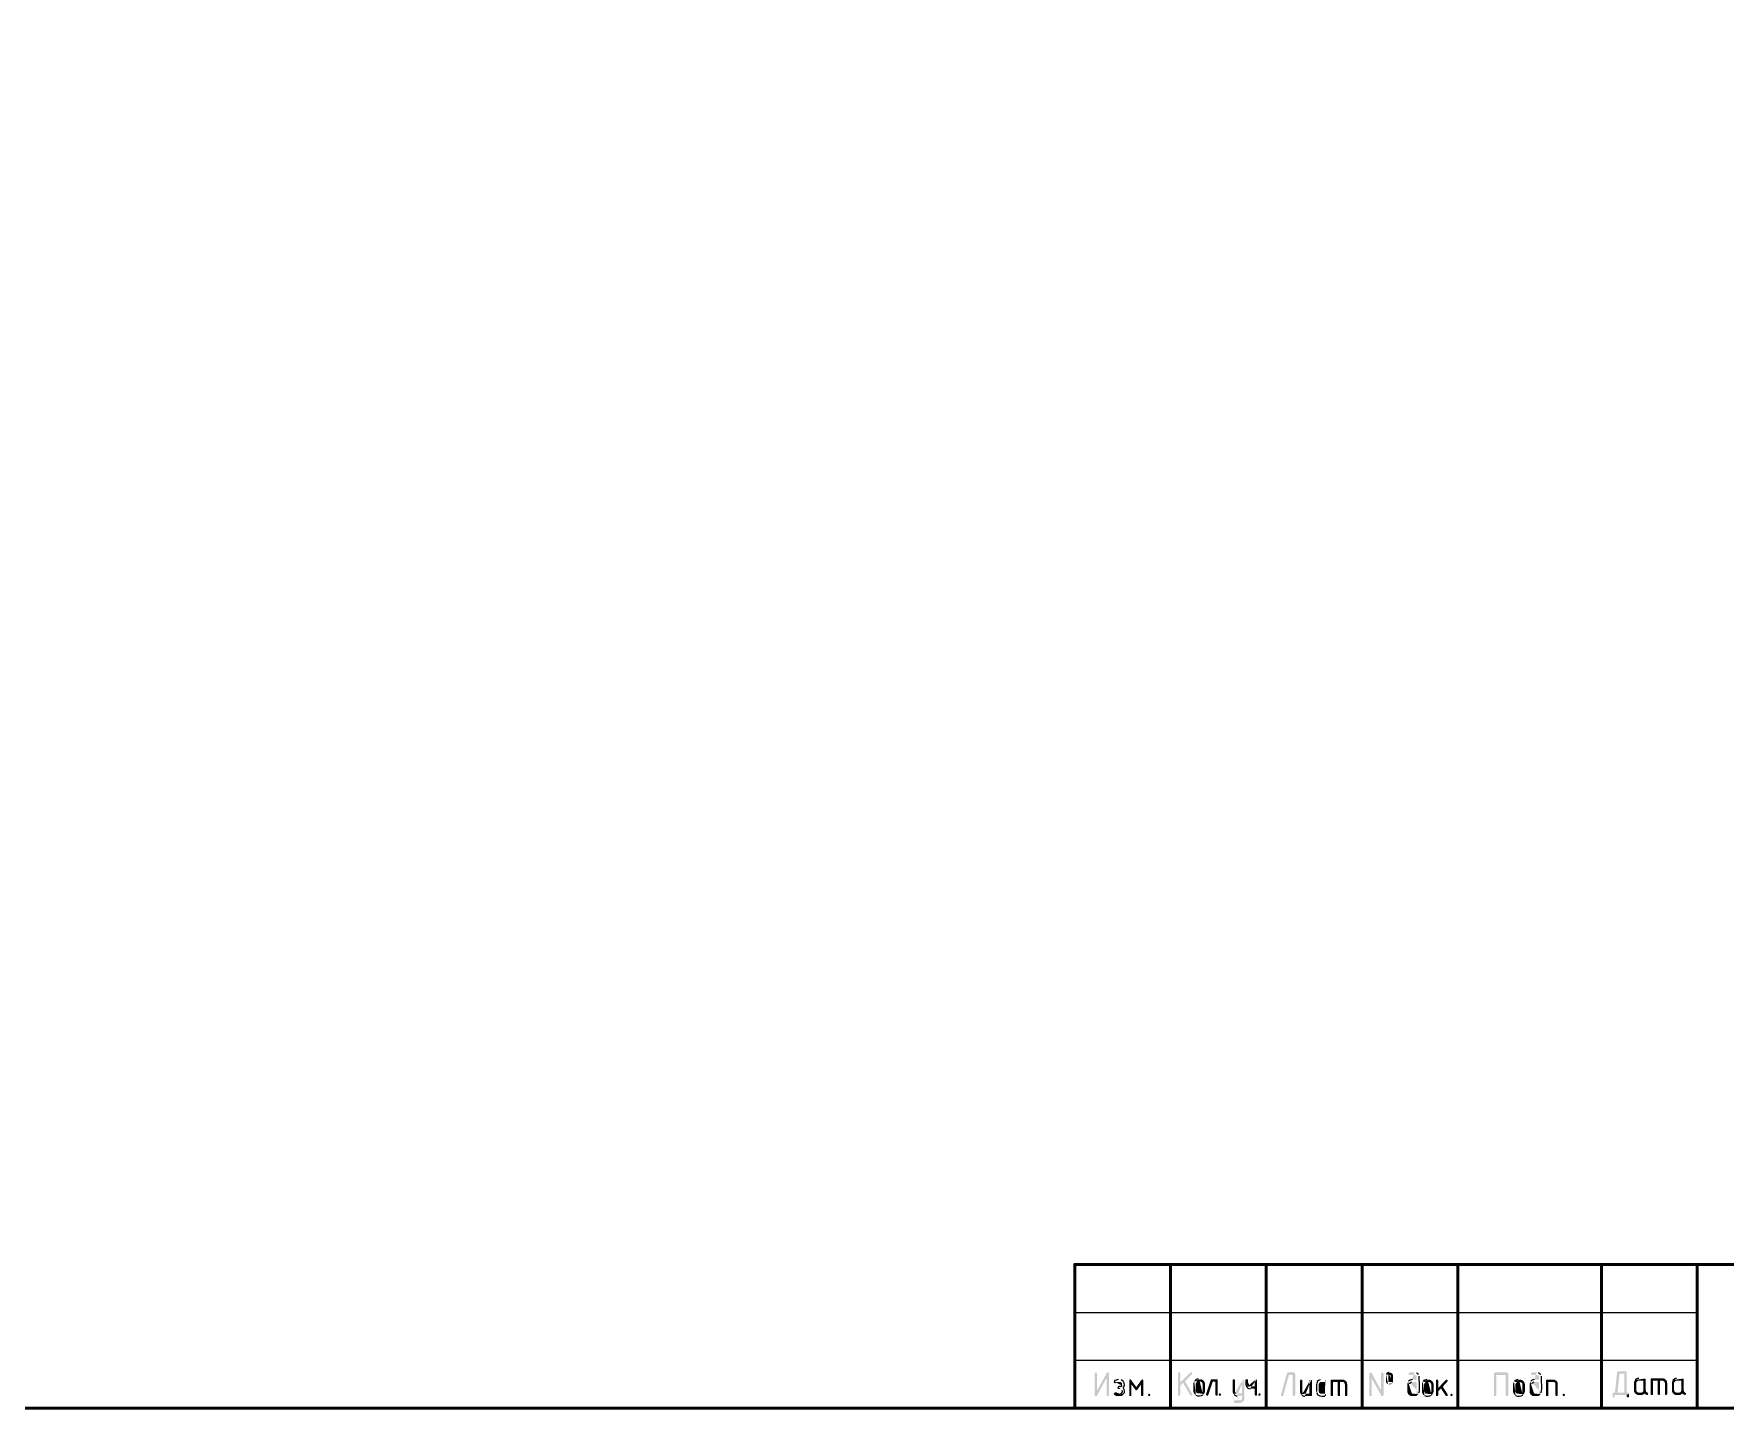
# Model space of a CAD drawing. Header units: millimetres. Extents: x -211 to 10565, y -2293 to 2244.
# Drawn here: x 4048.9 to 4225.6, y -367 to -223.5 of the extents above; entities that cross this region are included whole.
import ezdxf

# ---------------------------------------------------------------- set-up
doc = ezdxf.new("R2010")
doc.units = ezdxf.units.MM
doc.layers.add('PDF _Геометрия', color=7, linetype='Continuous')
doc.layers.add('PDF _Сплошная заливка', color=7, linetype='Continuous')

msp = doc.modelspace()

# ---------------------------------------------------------------- hatches: boundary and pattern name
at = {"layer": 'PDF _Сплошная заливка', "transparency": 33554559}
for points in [[(4161.09, -363.23), (4161.02, -363.25), (4161.02, -363.27), (4160.98, -363.31), (4159.97, -365.13), (4159.73, -365.6), (4159.73, -365.64), (4159.75, -365.7), (4159.78, -365.72), (4159.84, -365.75), (4159.88, -365.75), (4159.9, -365.72), (4159.92, -365.72), (4159.97, -365.66), (4160.96, -363.84), (4161.21, -363.38), (4161.21, -363.33), (4161.17, -363.27), (4161.15, -363.25)], [(4159.86, -363.25), (4159.82, -363.25), (4159.75, -363.29), (4159.75, -363.31), (4159.73, -363.38), (4159.73, -365.6), (4159.97, -365.13), (4159.97, -363.33), (4159.94, -363.29), (4159.92, -363.27)], [(4161.21, -363.38), (4160.96, -363.84), (4160.96, -365.64), (4161, -365.68), (4161.02, -365.7), (4161.09, -365.72), (4161.11, -365.72), (4161.17, -365.7), (4161.19, -365.66), (4161.21, -365.6)], [(4168.56, -363.21), (4168.51, -363.21), (4168.45, -363.27), (4168.43, -363.33), (4168.43, -365.6), (4168.45, -365.64), (4168.47, -365.66), (4168.56, -365.68), (4168.58, -365.68), (4168.64, -365.66), (4168.66, -365.62), (4168.66, -364.62), (4168.96, -364.33), (4168.66, -364.29), (4168.66, -363.29), (4168.64, -363.23), (4168.62, -363.23)], [(4169.81, -363.21), (4169.78, -363.21), (4169.72, -363.25), (4168.66, -364.29), (4168.96, -364.33), (4169.7, -365.62), (4169.74, -365.66), (4169.78, -365.68), (4169.83, -365.68), (4169.89, -365.64), (4169.91, -365.62), (4169.93, -365.56), (4169.91, -365.49), (4169.15, -364.16), (4169.89, -363.42), (4169.89, -363.4), (4169.91, -363.33), (4169.91, -363.31), (4169.89, -363.25), (4169.87, -363.23)], [(4180.53, -363.25), (4179.88, -363.25), (4179.84, -363.29), (4179.79, -363.33), (4179.18, -365.58), (4179.18, -365.64), (4179.2, -365.68), (4179.22, -365.7), (4179.31, -365.72), (4179.37, -365.7), (4179.37, -365.68), (4179.41, -365.64), (4180.01, -363.5), (4180.41, -363.5), (4180.66, -363.38), (4180.64, -363.31), (4180.6, -363.27)], [(4180.66, -363.38), (4180.41, -363.5), (4180.41, -365.64), (4180.45, -365.68), (4180.47, -365.7), (4180.53, -365.72), (4180.56, -365.72), (4180.62, -365.7), (4180.64, -365.66), (4180.66, -365.6)], [(4188.53, -363.25), (4188.49, -363.25), (4188.43, -363.29), (4188.43, -363.31), (4188.41, -363.38), (4188.64, -363.84), (4189.65, -365.66), (4189.7, -365.7), (4189.76, -365.72), (4189.78, -365.72), (4189.84, -365.68), (4189.87, -365.66), (4189.89, -365.6), (4189.63, -365.13), (4188.64, -363.31), (4188.6, -363.27)], [(4188.41, -363.38), (4188.41, -365.64), (4188.43, -365.68), (4188.45, -365.7), (4188.53, -365.72), (4188.55, -365.72), (4188.62, -365.7), (4188.64, -365.66), (4188.64, -363.84)], [(4189.76, -363.25), (4189.74, -363.25), (4189.68, -363.29), (4189.65, -363.31), (4189.63, -363.38), (4189.63, -365.13), (4189.89, -365.6), (4189.89, -363.33), (4189.82, -363.27)], [(4202.77, -363.25), (4201.53, -363.25), (4201.46, -363.27), (4201.42, -363.31), (4201.42, -365.64), (4201.44, -365.68), (4201.46, -365.7), (4201.55, -365.72), (4201.57, -365.72), (4201.63, -365.7), (4201.65, -365.66), (4201.65, -363.5), (4202.65, -363.5), (4202.9, -363.38), (4202.88, -363.31), (4202.84, -363.27)], [(4202.9, -363.38), (4202.65, -363.5), (4202.65, -365.64), (4202.69, -365.68), (4202.71, -365.7), (4202.77, -365.72), (4202.79, -365.72), (4202.86, -365.7), (4202.88, -365.66), (4202.9, -365.6)], [(4215.28, -363.25), (4215.03, -363.38), (4215.03, -365.34), (4213.9, -365.34), (4213.84, -365.36), (4213.8, -365.41), (4213.8, -365.77), (4213.84, -365.81), (4213.84, -365.83), (4213.93, -365.85), (4213.95, -365.85), (4214.01, -365.81), (4214.01, -365.79), (4214.03, -365.72), (4214.03, -365.6), (4215.28, -365.6), (4215.53, -365.47), (4215.51, -365.41), (4215.47, -365.36), (4215.41, -365.34), (4215.28, -365.34)], [(4215.15, -363.12), (4214.41, -363.12), (4214.35, -363.14), (4214.31, -363.16), (4214.28, -363.23), (4214.05, -365.34), (4214.31, -365.34), (4214.52, -363.38), (4215.03, -363.38), (4215.28, -363.25), (4215.26, -363.19), (4215.22, -363.14)], [(4161.72, -364.24), (4161.72, -364.26), (4161.74, -364.33), (4161.76, -364.35), (4161.83, -364.37), (4161.85, -364.37), (4161.91, -364.35), (4161.93, -364.33), (4162, -364.29), (4162.06, -364.26), (4162.15, -364.24), (4162.34, -364.24)], [(4163.44, -363.97), (4163.37, -363.99), (4163.35, -364.01), (4163.33, -364.07), (4163.33, -364.12), (4163.56, -364.5), (4163.97, -365.05), (4164.07, -364.77), (4163.54, -364.05), (4163.5, -363.99)], [(4163.33, -364.12), (4163.33, -365.66), (4163.35, -365.7), (4163.42, -365.72), (4163.46, -365.72), (4163.52, -365.7), (4163.54, -365.68), (4163.56, -365.64), (4163.56, -364.5)], [(4164.71, -363.97), (4164.64, -363.99), (4164.58, -364.05), (4164.07, -364.77), (4163.97, -365.05), (4164.03, -365.11), (4164.07, -365.11), (4164.11, -365.09), (4164.18, -365.05), (4164.56, -364.5), (4164.81, -364.12), (4164.79, -364.05), (4164.77, -364.01), (4164.73, -363.97)], [(4164.81, -364.12), (4164.56, -364.5), (4164.56, -365.6), (4164.58, -365.66), (4164.6, -365.7), (4164.66, -365.72), (4164.68, -365.72), (4164.75, -365.7), (4164.77, -365.68), (4164.81, -365.64), (4164.81, -365.6)], [(4165.3, -365.6), (4165.32, -365.53), (4165.32, -365.51), (4165.38, -365.47), (4165.43, -365.47), (4165.49, -365.49), (4165.49, -365.51), (4165.53, -365.58), (4165.53, -365.6), (4165.51, -365.66), (4165.51, -365.68), (4165.45, -365.72), (4165.43, -365.72), (4165.34, -365.7), (4165.32, -365.68), (4165.3, -365.62)], [(4172.45, -363.95), (4171.94, -363.95), (4171.88, -363.97), (4171.84, -364.03), (4171.35, -365.51), (4171.35, -365.6), (4171.41, -365.66), (4171.48, -365.68), (4171.54, -365.66), (4171.58, -365.6), (4172.05, -364.2), (4172.32, -364.2), (4172.58, -364.07), (4172.56, -364.01), (4172.51, -363.97)], [(4172.58, -364.07), (4172.32, -364.2), (4172.32, -365.56), (4172.37, -365.64), (4172.39, -365.66), (4172.45, -365.68), (4172.49, -365.68), (4172.54, -365.66), (4172.56, -365.62), (4172.58, -365.56)], [(4172.68, -365.56), (4172.7, -365.49), (4172.7, -365.47), (4172.77, -365.43), (4172.81, -365.43), (4172.87, -365.45), (4172.87, -365.47), (4172.92, -365.53), (4172.92, -365.56), (4172.9, -365.62), (4172.9, -365.64), (4172.83, -365.68), (4172.81, -365.68), (4172.73, -365.66), (4172.7, -365.64), (4172.68, -365.58)], [(4174.25, -363.95), (4174.21, -363.95), (4174.14, -363.99), (4174.14, -364.01), (4174.12, -364.07), (4174.12, -365.3), (4174.14, -365.36), (4174.19, -365.43), (4174.21, -365.49), (4174.61, -365.43), (4174.59, -365.43), (4174.5, -365.41), (4174.44, -365.36), (4174.4, -365.32), (4174.36, -365.2), (4174.36, -364.03), (4174.33, -363.99), (4174.31, -363.97)], [(4176.81, -365.56), (4176.83, -365.49), (4176.83, -365.47), (4176.89, -365.43), (4176.94, -365.43), (4177, -365.45), (4177, -365.47), (4177.04, -365.53), (4177.04, -365.56), (4177.02, -365.62), (4177.02, -365.64), (4176.96, -365.68), (4176.94, -365.68), (4176.85, -365.66), (4176.83, -365.64), (4176.81, -365.58)], [(4181.3, -363.99), (4181.25, -363.99), (4181.19, -364.03), (4181.19, -364.05), (4181.17, -364.12), (4181.17, -365.34), (4181.19, -365.41), (4181.23, -365.47), (4181.25, -365.53), (4181.66, -365.47), (4181.63, -365.47), (4181.55, -365.45), (4181.49, -365.41), (4181.44, -365.36), (4181.4, -365.24), (4181.4, -364.07), (4181.38, -364.03), (4181.36, -364.01)], [(4185.59, -363.99), (4184.47, -363.99), (4184.41, -364.01), (4184.36, -364.05), (4184.36, -365.64), (4184.39, -365.68), (4184.41, -365.7), (4184.49, -365.72), (4184.51, -365.72), (4184.58, -365.7), (4184.6, -365.66), (4184.6, -364.24), (4185.59, -364.24), (4185.99, -364.18), (4185.95, -364.14), (4185.91, -364.12), (4185.87, -364.07), (4185.8, -364.03), (4185.68, -363.99)], [(4185.34, -364.24), (4185.1, -364.24), (4185.1, -365.64), (4185.15, -365.68), (4185.15, -365.7), (4185.23, -365.72), (4185.25, -365.72), (4185.32, -365.7), (4185.34, -365.66), (4185.34, -365.6)], [(4185.99, -364.18), (4185.59, -364.24), (4185.65, -364.24), (4185.72, -364.26), (4185.78, -364.31), (4185.8, -364.35), (4185.82, -364.41), (4185.85, -364.5), (4185.85, -365.64), (4185.89, -365.68), (4185.89, -365.7), (4185.97, -365.72), (4185.99, -365.72), (4186.06, -365.7), (4186.08, -365.66), (4186.1, -365.6), (4186.1, -364.5), (4186.08, -364.45), (4186.08, -364.37), (4186.04, -364.24)], [(4195.47, -363.99), (4195.45, -363.99), (4195.39, -364.03), (4195.37, -364.05), (4195.37, -365.64), (4195.39, -365.68), (4195.41, -365.7), (4195.47, -365.72), (4195.52, -365.72), (4195.58, -365.7), (4195.58, -365.66), (4195.6, -365.6), (4195.6, -365.2), (4195.88, -364.92), (4195.6, -364.86), (4195.6, -364.07), (4195.56, -364.03), (4195.56, -364.01)], [(4196.47, -363.99), (4196.45, -363.99), (4196.38, -364.03), (4195.6, -364.86), (4195.88, -364.92), (4196.38, -365.68), (4196.4, -365.7), (4196.47, -365.72), (4196.49, -365.72), (4196.55, -365.68), (4196.57, -365.66), (4196.59, -365.6), (4196.57, -365.51), (4196.07, -364.73), (4196.55, -364.2), (4196.57, -364.18), (4196.59, -364.12), (4196.59, -364.07), (4196.53, -364.01)], [(4196.87, -365.6), (4196.89, -365.53), (4196.89, -365.51), (4196.95, -365.47), (4197, -365.47), (4197.06, -365.49), (4197.06, -365.51), (4197.1, -365.58), (4197.1, -365.6), (4197.08, -365.66), (4197.08, -365.68), (4197.02, -365.72), (4197, -365.72), (4196.91, -365.7), (4196.89, -365.68), (4196.87, -365.62)], [(4207.6, -363.99), (4206.96, -363.99), (4206.9, -364.01), (4206.86, -364.05), (4206.86, -365.64), (4206.88, -365.68), (4206.9, -365.7), (4206.98, -365.72), (4207.01, -365.72), (4207.07, -365.7), (4207.09, -365.66), (4207.09, -364.24), (4207.6, -364.24), (4207.98, -364.18), (4207.92, -364.12), (4207.85, -364.07), (4207.79, -364.03), (4207.73, -364.01), (4207.66, -363.99)], [(4207.98, -364.18), (4207.6, -364.24), (4207.66, -364.24), (4207.73, -364.26), (4207.81, -364.35), (4207.83, -364.41), (4207.83, -365.6), (4207.87, -365.68), (4207.89, -365.7), (4207.96, -365.72), (4208, -365.72), (4208.04, -365.7), (4208.06, -365.66), (4208.08, -365.6), (4208.08, -364.37), (4208.06, -364.31), (4208.02, -364.24)], [(4208.59, -365.6), (4208.61, -365.53), (4208.61, -365.51), (4208.68, -365.47), (4208.72, -365.47), (4208.78, -365.49), (4208.78, -365.51), (4208.83, -365.58), (4208.83, -365.6), (4208.8, -365.66), (4208.8, -365.68), (4208.74, -365.72), (4208.72, -365.72), (4208.64, -365.7), (4208.61, -365.68), (4208.59, -365.62)], [(4215.53, -365.47), (4215.28, -365.6), (4215.28, -365.77), (4215.34, -365.83), (4215.41, -365.85), (4215.43, -365.85), (4215.49, -365.81), (4215.51, -365.79), (4215.53, -365.72)], [(4216.1, -364.1), (4216.04, -364.29), (4216.04, -365.22), (4216.06, -365.28), (4216.1, -365.34), (4216.13, -365.41), (4217.14, -365.43), (4217.16, -365.47), (4217.29, -365.56), (4217.35, -365.58), (4217.4, -365.6), (4217.44, -365.6), (4217.5, -365.53), (4217.52, -365.47), (4217.5, -365.41), (4217.44, -365.36), (4216.53, -365.34), (4216.51, -365.34), (4216.42, -365.32), (4216.36, -365.28), (4216.32, -365.24), (4216.27, -365.11), (4216.27, -364.33), (4216.3, -364.26), (4216.32, -364.24), (4216.36, -364.18), (4216.4, -364.16), (4216.46, -364.12), (4217.01, -364.12)], [(4216.13, -365.41), (4216.19, -365.45), (4216.21, -365.47), (4216.27, -365.51), (4216.32, -365.56), (4216.38, -365.58), (4216.46, -365.6), (4216.85, -365.6), (4216.91, -365.58), (4216.99, -365.56), (4217.04, -365.51), (4217.1, -365.49), (4217.14, -365.43)], [(4219, -363.86), (4217.88, -363.86), (4217.82, -363.88), (4217.78, -363.93), (4217.78, -365.51), (4217.8, -365.56), (4217.82, -365.58), (4217.9, -365.6), (4217.92, -365.6), (4217.99, -365.58), (4218.01, -365.53), (4218.01, -364.12), (4219, -364.12), (4219.41, -364.05), (4219.36, -364.01), (4219.32, -363.99), (4219.28, -363.95), (4219.22, -363.9), (4219.09, -363.86)], [(4218.75, -364.12), (4218.52, -364.12), (4218.52, -365.51), (4218.56, -365.56), (4218.56, -365.58), (4218.64, -365.6), (4218.67, -365.6), (4218.73, -365.58), (4218.75, -365.53), (4218.75, -365.47)], [(4219.41, -364.05), (4219, -364.12), (4219.07, -364.12), (4219.13, -364.14), (4219.19, -364.18), (4219.22, -364.22), (4219.24, -364.29), (4219.26, -364.37), (4219.26, -365.51), (4219.3, -365.56), (4219.3, -365.58), (4219.38, -365.6), (4219.41, -365.6), (4219.47, -365.58), (4219.49, -365.53), (4219.51, -365.47), (4219.51, -364.37), (4219.49, -364.33), (4219.49, -364.24), (4219.45, -364.12)], [(4220.06, -364.1), (4220, -364.29), (4220, -365.22), (4220.02, -365.28), (4220.06, -365.34), (4220.08, -365.41), (4221.1, -365.43), (4221.12, -365.47), (4221.25, -365.56), (4221.31, -365.58), (4221.35, -365.6), (4221.39, -365.6), (4221.46, -365.53), (4221.48, -365.47), (4221.46, -365.41), (4221.39, -365.36), (4220.48, -365.34), (4220.46, -365.34), (4220.38, -365.32), (4220.32, -365.28), (4220.27, -365.24), (4220.23, -365.11), (4220.23, -364.33), (4220.25, -364.26), (4220.27, -364.24), (4220.32, -364.18), (4220.36, -364.16), (4220.42, -364.12), (4220.97, -364.12)], [(4220.08, -365.41), (4220.15, -365.45), (4220.17, -365.47), (4220.23, -365.51), (4220.27, -365.56), (4220.34, -365.58), (4220.42, -365.6), (4220.8, -365.6), (4220.87, -365.58), (4220.95, -365.56), (4220.99, -365.51), (4221.06, -365.49), (4221.1, -365.43)]]:
    msp.add_hatch(color=256, dxfattribs=at).paths.add_polyline_path(points)
h = msp.add_hatch(color=256, dxfattribs=at)
h.paths.add_polyline_path([(4190.16, -363.48), (4190.14, -363.55), (4190.14, -364.22), (4190.16, -364.29), (4190.2, -364.35), (4190.29, -364.43), (4190.35, -364.45)], flags=0)
h.paths.add_polyline_path([(4190.35, -364.45, 0.327765), (4190.78, -364.37)], flags=0)
h.paths.add_polyline_path([(4190.78, -364.37), (4190.82, -364.31), (4190.84, -364.26), (4190.5, -364.24), (4190.48, -364.24), (4190.42, -364.22), (4190.39, -364.18), (4190.37, -364.12), (4190.37, -363.59), (4190.42, -363.52), (4190.44, -363.52), (4190.5, -363.5)], flags=0)
h = msp.add_hatch(color=256, dxfattribs=at)
h.paths.add_polyline_path([(4190.5, -363.25), (4190.44, -363.25)], flags=0)
h.paths.add_polyline_path([(4190.18, -363.42), (4190.16, -363.48), (4190.5, -363.5), (4190.52, -363.5), (4190.59, -363.52), (4190.61, -363.55), (4190.63, -363.61), (4190.63, -364.16), (4190.56, -364.22), (4190.5, -364.24), (4190.84, -364.26), (4190.86, -364.18), (4190.88, -364.12), (4190.88, -363.59), (4190.86, -363.5), (4190.84, -363.44), (4190.8, -363.4), (4190.75, -363.33), (4190.71, -363.31), (4190.65, -363.27), (4190.59, -363.25)], flags=0)
h = msp.add_hatch(color=256, dxfattribs=at)
h.paths.add_polyline_path([(4193.12, -363.25), (4192.6, -363.25), (4192.53, -363.29), (4192.51, -363.31), (4192.51, -363.4), (4192.53, -363.46), (4192.55, -363.48), (4192.62, -363.5), (4193.19, -363.5), (4193.25, -363.52), (4193.34, -363.61), (4193.36, -363.67), (4193.36, -363.99), (4192.87, -363.99)], flags=0)
h.paths.add_polyline_path([(4192.49, -364.16), (4192.45, -364.22), (4193.36, -364.24), (4193.36, -365.28), (4193.34, -365.34), (4193.29, -365.41), (4193.25, -365.45), (4193.19, -365.47), (4192.87, -365.47), (4193.55, -365.49), (4193.59, -365.36)], flags=0)
h.paths.add_polyline_path([(4193.61, -363.63), (4193.59, -363.57), (4193.55, -363.5)], flags=0)
h.paths.add_polyline_path([(4193.31, -363.29), (4193.19, -363.25)], flags=0)
h = msp.add_hatch(color=256, dxfattribs=at)
h.paths.add_polyline_path([(4205.88, -363.25), (4205.36, -363.25), (4205.29, -363.29), (4205.27, -363.31), (4205.27, -363.4), (4205.29, -363.46), (4205.31, -363.48), (4205.38, -363.5), (4205.95, -363.5), (4206.01, -363.52), (4206.1, -363.61), (4206.12, -363.67), (4206.12, -363.99), (4205.63, -363.99)], flags=0)
h.paths.add_polyline_path([(4205.25, -364.16), (4205.21, -364.22), (4206.12, -364.24), (4206.12, -365.28), (4206.1, -365.34), (4206.05, -365.41), (4206.01, -365.45), (4205.95, -365.47), (4205.63, -365.47), (4206.31, -365.49), (4206.35, -365.36)], flags=0)
h.paths.add_polyline_path([(4206.37, -363.63), (4206.35, -363.57), (4206.31, -363.5)], flags=0)
h.paths.add_polyline_path([(4206.07, -363.29), (4205.95, -363.25)], flags=0)
h = msp.add_hatch(color=256, dxfattribs=at)
h.paths.add_polyline_path([(4162.34, -363.99), (4162.21, -363.99)], flags=0)
h.paths.add_polyline_path([(4161.74, -364.18), (4161.72, -364.24), (4162.38, -364.24), (4162.44, -364.26), (4162.46, -364.26), (4162.53, -364.31), (4162.55, -364.35), (4162.57, -364.41), (4162.59, -364.5), (4162.57, -364.54), (4162.55, -364.6)], flags=0)
h.paths.add_polyline_path([(4162.17, -364.73), (4162.1, -364.79), (4162.08, -364.86), (4162.08, -364.88), (4162.12, -364.94), (4162.15, -364.96), (4162.21, -364.98), (4162.36, -364.98), (4162.48, -365.03), (4162.55, -365.09)], flags=0)
h.paths.add_polyline_path([(4162.46, -365.45), (4162.4, -365.47), (4162.21, -365.47), (4162.76, -365.51), (4162.78, -365.45)], flags=0)
h.paths.add_polyline_path([(4162.72, -364.9), (4162.67, -364.86), (4162.72, -364.81)], flags=0)
h.paths.add_polyline_path([(4162.48, -364.01), (4162.42, -363.99)], flags=0)
h = msp.add_hatch(color=256, dxfattribs=at)
h.paths.add_polyline_path([(4161.83, -365.34), (4161.81, -365.34), (4161.74, -365.39), (4161.74, -365.41), (4161.72, -365.47), (4161.72, -365.51), (4161.76, -365.58), (4161.81, -365.6), (4161.93, -365.68), (4162, -365.7), (4162.06, -365.7), (4162.15, -365.72), (4162.4, -365.72), (4162.48, -365.7), (4162.55, -365.68), (4162.61, -365.66), (4162.76, -365.51), (4162.21, -365.47)], flags=0)
h.paths.add_polyline_path([(4161.91, -365.39), (4161.89, -365.36)], flags=0)
h = msp.add_hatch(color=256, dxfattribs=at)
h.paths.add_polyline_path([(4170.12, -364.18), (4170.08, -364.22), (4170.04, -364.35), (4170.02, -364.43), (4170.02, -365.22), (4170.08, -365.41), (4170.17, -365.53), (4170.29, -365.62)], flags=0)
h.paths.add_polyline_path([(4171.03, -365.58), (4171.14, -365.47), (4170.55, -365.43), (4170.46, -365.43), (4170.33, -365.34), (4170.33, -365.32), (4170.29, -365.28), (4170.27, -365.22), (4170.25, -365.13), (4170.25, -364.48), (4170.29, -364.35), (4170.36, -364.29), (4170.36, -364.26), (4170.42, -364.22), (4170.48, -364.2), (4170.69, -364.2)], flags=0)
h = msp.add_hatch(color=256, dxfattribs=at)
h.paths.add_polyline_path([(4170.69, -363.95), (4170.55, -363.95)], flags=0)
h.paths.add_polyline_path([(4170.17, -364.12), (4170.12, -364.18), (4170.69, -364.2), (4170.74, -364.2), (4170.8, -364.22), (4170.86, -364.24), (4170.97, -364.35), (4170.99, -364.43), (4170.99, -365.24), (4170.95, -365.3), (4170.91, -365.34), (4170.91, -365.36), (4170.84, -365.41), (4170.78, -365.43), (4170.55, -365.43), (4171.14, -365.47), (4171.18, -365.41), (4171.24, -365.22), (4171.24, -364.41), (4171.18, -364.22), (4171.14, -364.16), (4171.1, -364.12), (4171.08, -364.12), (4171.03, -364.05), (4170.97, -364.01), (4170.91, -363.99), (4170.84, -363.97), (4170.78, -363.95)], flags=0)
h = msp.add_hatch(color=256, dxfattribs=at)
h.paths.add_polyline_path([(4175.22, -363.95), (4175.2, -363.95), (4175.14, -363.99), (4175.12, -364.01), (4175.1, -364.07), (4175.1, -365.43), (4174.61, -365.43), (4174.21, -365.49), (4174.27, -365.53)], flags=0)
h.paths.add_polyline_path([(4174.61, -365.68), (4175.1, -365.68), (4175.1, -365.98), (4175.07, -366.04), (4175.03, -366.11), (4174.99, -366.15), (4174.93, -366.17), (4174.36, -366.17), (4174.33, -366.19), (4174.27, -366.21), (4174.25, -366.23), (4174.25, -366.32), (4174.27, -366.38), (4174.29, -366.4), (4174.36, -366.42), (4174.97, -366.42), (4175.03, -366.4), (4175.16, -366.32), (4175.29, -366.19), (4175.35, -366), (4175.35, -364.03), (4175.29, -363.97)], flags=0)
h = msp.add_hatch(color=256, dxfattribs=at)
h.paths.add_polyline_path([(4175.58, -363.95), (4175.54, -363.95), (4175.48, -363.99), (4175.48, -364.01), (4175.46, -364.07), (4175.46, -364.56), (4175.48, -364.62), (4175.52, -364.69), (4175.54, -364.75), (4175.94, -364.69), (4175.92, -364.69)], flags=0)
h.paths.add_polyline_path([(4175.67, -363.99), (4175.65, -363.97)], flags=0)
h = msp.add_hatch(color=256, dxfattribs=at)
h.paths.add_polyline_path([(4176.56, -363.95), (4176.53, -363.95), (4176.47, -363.99), (4176.45, -364.01), (4176.43, -364.07), (4176.43, -364.69), (4175.94, -364.69), (4175.54, -364.75), (4175.6, -364.79)], flags=0)
h.paths.add_polyline_path([(4175.94, -364.94), (4176.43, -364.94), (4176.43, -365.56), (4176.47, -365.64), (4176.49, -365.66), (4176.56, -365.68), (4176.6, -365.68), (4176.64, -365.66), (4176.66, -365.62), (4176.68, -365.56), (4176.68, -364.03), (4176.62, -363.97)], flags=0)
h = msp.add_hatch(color=256, dxfattribs=at)
h.paths.add_polyline_path([(4182.27, -363.99), (4182.25, -363.99), (4182.18, -364.03), (4182.16, -364.05), (4182.14, -364.12), (4182.14, -365.47), (4181.66, -365.47), (4181.25, -365.53), (4181.32, -365.58), (4181.34, -365.6)], flags=0)
h.paths.add_polyline_path([(4181.66, -365.72), (4182.29, -365.72), (4182.35, -365.7), (4182.4, -365.66), (4182.4, -364.07), (4182.33, -364.01)], flags=0)
h = msp.add_hatch(color=256, dxfattribs=at)
h.paths.add_polyline_path([(4183.75, -363.99), (4183.33, -363.99), (4183.26, -364.01)], flags=0)
h.paths.add_polyline_path([(4182.88, -365.24), (4182.88, -365.34)], flags=0)
h.paths.add_polyline_path([(4183.75, -365.72), (4183.77, -365.72), (4183.84, -365.68), (4183.86, -365.66), (4183.86, -365.58), (4183.84, -365.51), (4183.81, -365.49), (4183.75, -365.47), (4183.35, -365.47), (4183.26, -365.45), (4183.2, -365.41), (4183.16, -365.36), (4183.12, -365.24), (4183.12, -364.45), (4183.14, -364.39), (4183.16, -364.37), (4183.2, -364.31), (4183.24, -364.29), (4183.31, -364.24), (4183.77, -364.24), (4183.84, -364.2), (4183.86, -364.18), (4183.86, -364.1), (4183.84, -364.03), (4183.81, -364.01)], flags=0)
h = msp.add_hatch(color=256, dxfattribs=at)
h.paths.add_polyline_path([(4192.45, -364.22), (4192.38, -364.41), (4192.38, -365.34), (4192.41, -365.41), (4192.45, -365.47), (4192.47, -365.53), (4192.53, -365.58), (4192.55, -365.6), (4192.62, -365.64), (4192.66, -365.68), (4192.72, -365.7), (4192.81, -365.72), (4193.17, -365.72), (4193.23, -365.7), (4193.29, -365.7), (4193.36, -365.66), (4193.42, -365.62), (4193.55, -365.49), (4192.87, -365.47), (4192.85, -365.47)], flags=0)
h.paths.add_polyline_path([(4192.62, -365.24), (4192.62, -364.45)], flags=0)
h.paths.add_polyline_path([(4192.81, -364.24), (4193.36, -364.24)], flags=0)
h = msp.add_hatch(color=256, dxfattribs=at)
h.paths.add_polyline_path([(4193.99, -364.22), (4193.95, -364.26), (4193.91, -364.39), (4193.89, -364.48), (4193.89, -365.26), (4193.95, -365.45), (4194.03, -365.58), (4194.16, -365.66)], flags=0)
h.paths.add_polyline_path([(4194.9, -365.62), (4195.01, -365.51), (4194.42, -365.47), (4194.33, -365.47), (4194.2, -365.39), (4194.2, -365.36), (4194.16, -365.32), (4194.14, -365.26), (4194.12, -365.17), (4194.12, -364.52), (4194.16, -364.39), (4194.22, -364.33), (4194.22, -364.31), (4194.29, -364.26), (4194.35, -364.24), (4194.56, -364.24)], flags=0)
h = msp.add_hatch(color=256, dxfattribs=at)
h.paths.add_polyline_path([(4194.56, -363.99), (4194.42, -363.99)], flags=0)
h.paths.add_polyline_path([(4194.03, -364.16), (4193.99, -364.22), (4194.56, -364.24), (4194.61, -364.24), (4194.73, -364.29), (4194.84, -364.39), (4194.86, -364.48), (4194.86, -365.28), (4194.82, -365.34), (4194.78, -365.39), (4194.78, -365.41), (4194.71, -365.45), (4194.65, -365.47), (4194.42, -365.47), (4195.01, -365.51), (4195.05, -365.45), (4195.11, -365.26), (4195.11, -364.45), (4195.05, -364.26), (4195.01, -364.2), (4194.97, -364.16), (4194.94, -364.16), (4194.9, -364.1), (4194.84, -364.05), (4194.65, -363.99)], flags=0)
h = msp.add_hatch(color=256, dxfattribs=at)
h.paths.add_polyline_path([(4203.51, -364.22), (4203.47, -364.26), (4203.43, -364.39), (4203.41, -364.48), (4203.41, -365.26), (4203.47, -365.45), (4203.56, -365.58), (4203.68, -365.66)], flags=0)
h.paths.add_polyline_path([(4204.42, -365.62), (4204.53, -365.51), (4203.94, -365.47), (4203.85, -365.47), (4203.73, -365.39), (4203.73, -365.36), (4203.68, -365.32), (4203.66, -365.26), (4203.64, -365.17), (4203.64, -364.52), (4203.68, -364.39), (4203.75, -364.33), (4203.75, -364.31), (4203.81, -364.26), (4203.87, -364.24), (4204.09, -364.24)], flags=0)
h = msp.add_hatch(color=256, dxfattribs=at)
h.paths.add_polyline_path([(4204.09, -363.99), (4203.94, -363.99)], flags=0)
h.paths.add_polyline_path([(4203.56, -364.16), (4203.51, -364.22), (4204.09, -364.24), (4204.13, -364.24), (4204.25, -364.29), (4204.36, -364.39), (4204.38, -364.48), (4204.38, -365.28), (4204.34, -365.34), (4204.3, -365.39), (4204.3, -365.41), (4204.23, -365.45), (4204.17, -365.47), (4203.94, -365.47), (4204.53, -365.51), (4204.57, -365.45), (4204.64, -365.26), (4204.64, -364.45), (4204.57, -364.26), (4204.53, -364.2), (4204.49, -364.16), (4204.47, -364.16), (4204.42, -364.1), (4204.36, -364.05), (4204.17, -363.99)], flags=0)
h = msp.add_hatch(color=256, dxfattribs=at)
h.paths.add_polyline_path([(4205.21, -364.22), (4205.14, -364.41), (4205.14, -365.34), (4205.16, -365.41), (4205.21, -365.47), (4205.23, -365.53), (4205.29, -365.58), (4205.31, -365.6), (4205.38, -365.64), (4205.42, -365.68), (4205.48, -365.7), (4205.57, -365.72), (4205.93, -365.72), (4205.99, -365.7), (4206.05, -365.7), (4206.18, -365.62), (4206.22, -365.58), (4206.24, -365.56), (4206.31, -365.49), (4205.63, -365.47), (4205.61, -365.47)], flags=0)
h.paths.add_polyline_path([(4205.38, -365.24), (4205.38, -364.45)], flags=0)
h.paths.add_polyline_path([(4205.57, -364.24), (4206.12, -364.24)], flags=0)
h = msp.add_hatch(color=256, dxfattribs=at)
h.paths.add_polyline_path([(4217.14, -363.86), (4216.53, -363.86)], flags=0)
h.paths.add_polyline_path([(4216.15, -364.03), (4216.1, -364.1), (4217.01, -364.12), (4217.01, -365.15), (4216.99, -365.22), (4216.95, -365.28), (4216.91, -365.32), (4216.85, -365.34), (4216.53, -365.34), (4217.44, -365.36), (4217.42, -365.34), (4217.35, -365.3), (4217.31, -365.26), (4217.31, -365.24), (4217.29, -365.17), (4217.27, -365.09), (4217.27, -363.99), (4217.25, -363.93), (4217.21, -363.88)], flags=0)
h = msp.add_hatch(color=256, dxfattribs=at)
h.paths.add_polyline_path([(4221.1, -363.86), (4220.48, -363.86)], flags=0)
h.paths.add_polyline_path([(4220.1, -364.03), (4220.06, -364.1), (4220.97, -364.12), (4220.97, -365.15), (4220.95, -365.22), (4220.91, -365.28), (4220.87, -365.32), (4220.8, -365.34), (4220.48, -365.34), (4221.39, -365.36), (4221.37, -365.34), (4221.31, -365.3), (4221.27, -365.26), (4221.27, -365.24), (4221.25, -365.17), (4221.23, -365.09), (4221.23, -363.99), (4221.2, -363.93), (4221.16, -363.88)], flags=0)

# ---------------------------------------------------------------- linework, layer by layer
at = {"layer": 'PDF _Геометрия', "lineweight": 50}
msp.add_lwpolyline([(3947.52, -366.97), (3947.52, -80.06), (4342.58, -80.06), (4342.58, -366.97)], close=True, dxfattribs=at)
for points in [[(4342.58, -366.97), (4157.64, -366.97), (4157.64, -351.97), (4342.58, -351.97), (4342.58, -366.97), (4342.58, -351.97)], [(4167.65, -351.97), (4167.65, -366.97)], [(4177.64, -351.97), (4177.64, -366.97)], [(4187.64, -351.97), (4187.64, -366.97)], [(4197.63, -351.97), (4197.63, -366.97)], [(4212.63, -351.97), (4212.63, -366.97)], [(4222.62, -351.97), (4222.62, -366.97)]]:
    msp.add_lwpolyline(points, dxfattribs=at)
at = {"layer": 'PDF _Геометрия', "lineweight": 25}
msp.add_lwpolyline([(4157.64, -351.97), (4157.64, -366.97)], dxfattribs=at)
at = {"layer": 'PDF _Геометрия', "lineweight": 20}
for points in [[(4157.64, -356.99), (4222.62, -356.99)], [(4157.64, -361.98), (4222.62, -361.98)]]:
    msp.add_lwpolyline(points, dxfattribs=at)
at = {"layer": 'PDF _Геометрия', "lineweight": 25}
for points in [[(4190.44, -363.25), (4190.31, -363.29), (4190.26, -363.29), (4190.18, -363.42)], [(4193.55, -363.5), (4193.52, -363.41), (4193.39, -363.34), (4193.31, -363.29)], [(4193.59, -365.36), (4193.71, -364.85), (4193.6, -364.19), (4193.61, -363.63)], [(4206.31, -363.5), (4206.28, -363.41), (4206.15, -363.34), (4206.07, -363.29)], [(4206.35, -365.36), (4206.47, -364.85), (4206.36, -364.19), (4206.37, -363.63)], [(4162.21, -363.99), (4162.05, -364), (4161.84, -364.04), (4161.74, -364.18)], [(4162.21, -365.47), (4161.99, -365.48), (4162.08, -365.43), (4161.91, -365.39)], [(4162.55, -364.6), (4162.46, -364.79), (4162.34, -364.71), (4162.17, -364.73)], [(4162.55, -365.09), (4162.62, -365.24), (4162.58, -365.34), (4162.46, -365.45)], [(4162.72, -364.81), (4162.93, -364.55), (4162.83, -364.11), (4162.48, -364.01)], [(4162.78, -365.45), (4162.86, -365.25), (4162.84, -365.08), (4162.72, -364.9)], [(4170.55, -363.95), (4170.33, -363.95), (4170.31, -364.02), (4170.17, -364.12)], [(4170.29, -365.62), (4170.52, -365.71), (4170.82, -365.72), (4171.03, -365.58)], [(4174.27, -365.53), (4174.4, -365.64), (4174.43, -365.68), (4174.61, -365.68)], [(4175.92, -364.69), (4175.54, -364.64), (4175.76, -364.14), (4175.67, -363.99)], [(4175.6, -364.79), (4175.73, -364.89), (4175.76, -364.94), (4175.94, -364.94)], [(4183.26, -364.01), (4182.67, -364.17), (4182.96, -364.78), (4182.88, -365.24)], [(4182.88, -365.34), (4183.02, -365.74), (4183.36, -365.77), (4183.75, -365.72)], [(4192.87, -363.99), (4192.69, -364.01), (4192.62, -364.06), (4192.49, -364.16)], [(4192.62, -364.45), (4192.65, -364.34), (4192.7, -364.3), (4192.81, -364.24)], [(4192.85, -365.47), (4192.69, -365.44), (4192.65, -365.38), (4192.62, -365.24)], [(4194.42, -363.99), (4194.2, -363.99), (4194.18, -364.06), (4194.03, -364.16)], [(4203.94, -363.99), (4203.72, -363.99), (4203.7, -364.06), (4203.56, -364.16)], [(4205.63, -363.99), (4205.45, -364.01), (4205.38, -364.06), (4205.25, -364.16)], [(4205.38, -364.45), (4205.41, -364.34), (4205.46, -364.3), (4205.57, -364.24)], [(4205.61, -365.47), (4205.45, -365.44), (4205.41, -365.38), (4205.38, -365.24)], [(4216.53, -363.86), (4216.34, -363.88), (4216.28, -363.94), (4216.15, -364.03)], [(4220.48, -363.86), (4220.3, -363.88), (4220.24, -363.94), (4220.1, -364.03)], [(4181.34, -365.6), (4181.43, -365.67), (4181.53, -365.74), (4181.66, -365.72)], [(4194.16, -365.66), (4194.39, -365.76), (4194.69, -365.77), (4194.9, -365.62)], [(4203.68, -365.66), (4203.91, -365.76), (4204.21, -365.77), (4204.42, -365.62)]]:
    msp.add_open_spline(points, degree=3, dxfattribs=at)

doc.saveas('drawing.dxf')
